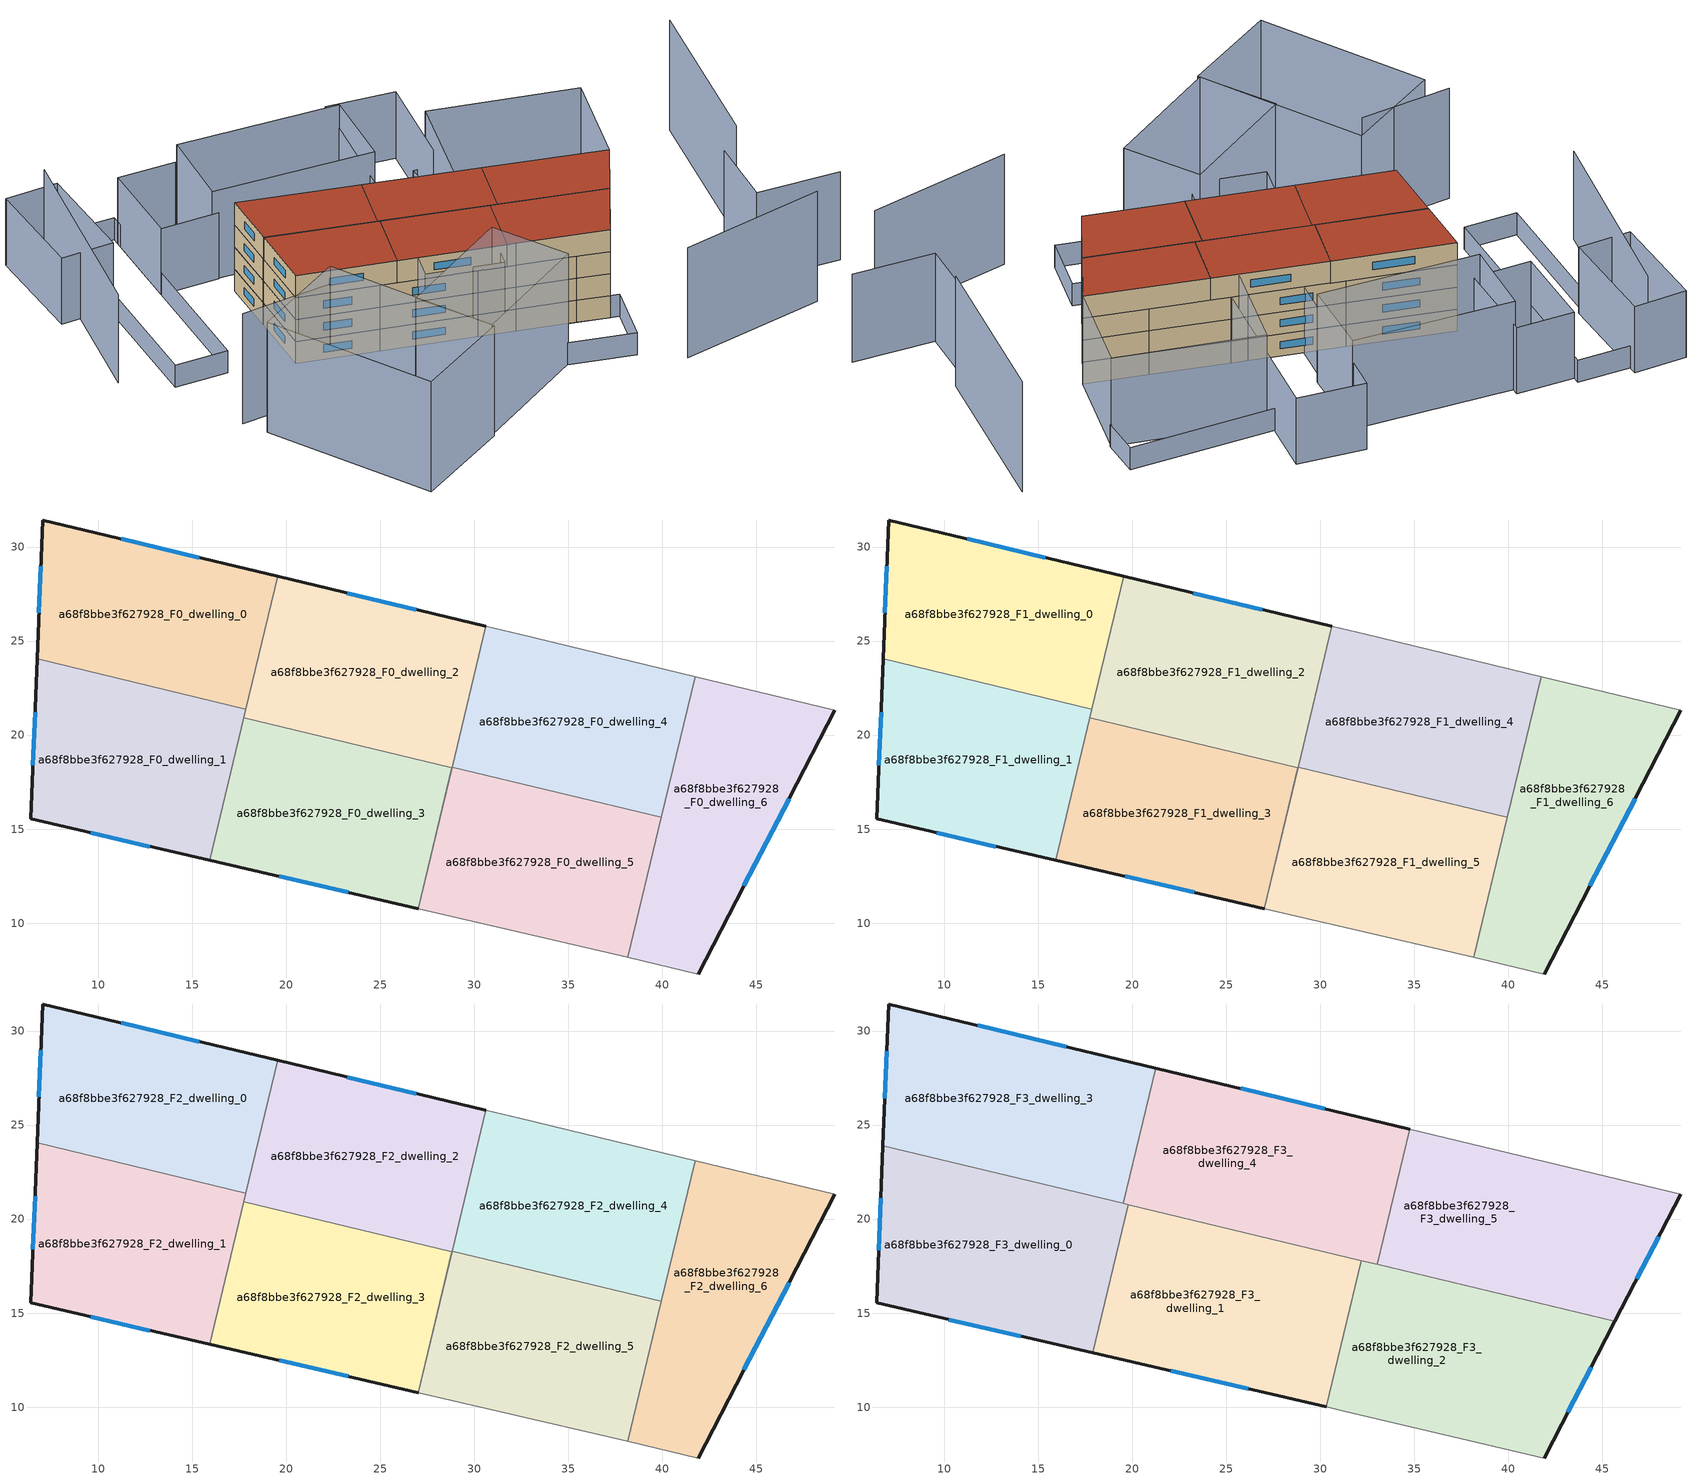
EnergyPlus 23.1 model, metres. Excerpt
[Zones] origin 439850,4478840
a68f8bbe3f627928_F0_dwelling_0
 floor ground (EU_floor_Construction): 19.54,28.44 17.85,21.39 6.74,24.05 7.03,31.44 z0
 wall outside (EU_wall_Construction): 19.54,28.44 7.03,31.44 6.74,24.05 z0:3
 wall to a68f8bbe3f627928_F0_dwelling_1 (EU_wall_Construction): 6.74,24.05 17.85,21.39 z0:3
 wall to a68f8bbe3f627928_F0_dwelling_2 (EU_wall_Construction): 17.85,21.39 19.54,28.44 z0:3
 window (EU_Window_Construction): 6.93,28.97 6.84,26.52 / 15.36,29.44 11.21,30.44 z1:2
a68f8bbe3f627928_F0_dwelling_1
 floor ground (EU_floor_Construction): 17.85,21.39 15.92,13.34 6.41,15.54 6.74,24.05 z0
 wall outside (EU_wall_Construction): 6.74,24.05 6.41,15.54 15.92,13.34 z0:3
 wall to a68f8bbe3f627928_F0_dwelling_3 (EU_wall_Construction): 15.92,13.34 17.74,20.91 z0:3
 wall to a68f8bbe3f627928_F0_dwelling_2 (EU_wall_Construction): 17.74,20.91 17.85,21.39 z0:3
 window (EU_Window_Construction): 6.63,21.2 6.52,18.38 / 9.59,14.8 12.74,14.07 z1:2
a68f8bbe3f627928_F0_dwelling_2
 floor ground (EU_floor_Construction): 30.61,25.79 28.8,18.26 17.74,20.91 19.54,28.44 z0
 wall outside (EU_wall_Construction): 30.61,25.79 19.54,28.44 z0:3
 wall to a68f8bbe3f627928_F0_dwelling_3 (EU_wall_Construction): 17.74,20.91 28.8,18.26 27.01,10.77 z0:3
 wall to a68f8bbe3f627928_F0_dwelling_5 (EU_wall_Construction): 27.01,10.77 28.81,18.3 z0:3
 wall to a68f8bbe3f627928_F0_dwelling_4 (EU_wall_Construction): 28.81,18.3 30.61,25.79 z0:3
 window (EU_Window_Construction): 26.91,26.67 23.24,27.55 z1:2
a68f8bbe3f627928_F0_dwelling_3
 floor ground (EU_floor_Construction): 28.8,18.26 27.01,10.77 15.92,13.34 17.74,20.91 z0
 wall outside (EU_wall_Construction): 15.92,13.34 27.01,10.77 z0:3
 window (EU_Window_Construction): 19.63,12.48 23.3,11.63 z1:2
a68f8bbe3f627928_F0_dwelling_4
 floor ground (EU_floor_Construction): 41.73,23.1 39.94,15.63 28.81,18.3 30.61,25.79 32.42,25.35 z0
 wall to a68f8bbe3f627928_F0_dwelling_5 (EU_wall_Construction): 28.81,18.3 39.94,15.63 z0:3
 wall adiabatic (EU_wall_Construction): 41.73,23.1 32.42,25.35 30.61,25.79 z0:3
 wall to a68f8bbe3f627928_F0_dwelling_6 (EU_wall_Construction): 39.94,15.63 41.73,23.1 z0:3
a68f8bbe3f627928_F0_dwelling_5
 floor ground (EU_floor_Construction): 39.94,15.63 38.16,8.17 31.27,9.79 27.01,10.77 28.81,18.3 z0
 wall adiabatic (EU_wall_Construction): 27.01,10.77 31.27,9.79 38.16,8.17 z0:3
 wall to a68f8bbe3f627928_F0_dwelling_6 (EU_wall_Construction): 38.16,8.17 39.94,15.63 z0:3
a68f8bbe3f627928_F0_dwelling_6
 floor ground (EU_floor_Construction): 49.16,21.31 41.91,7.29 38.16,8.17 41.73,23.1 z0
 wall outside (EU_wall_Construction): 41.91,7.29 49.16,21.31 z0:3
 wall adiabatic (EU_wall_Construction): 49.16,21.31 41.73,23.1 / 38.16,8.17 41.91,7.29 z0:3
 window (EU_Window_Construction): 44.33,11.98 46.73,16.63 z1:2
a68f8bbe3f627928_F1_dwelling_0
 floor to a68f8bbe3f627928_F0_dwelling_0 (EU_floor_Construction): 19.54,28.44 17.85,21.39 6.74,24.05 7.03,31.44 z3
 wall outside (EU_wall_Construction): 19.54,28.44 7.03,31.44 6.74,24.05 z3:6
 wall to a68f8bbe3f627928_F1_dwelling_1 (EU_wall_Construction): 6.74,24.05 17.85,21.39 z3:6
 wall to a68f8bbe3f627928_F1_dwelling_2 (EU_wall_Construction): 17.85,21.39 19.54,28.44 z3:6
 window (EU_Window_Construction): 6.93,28.97 6.84,26.52 / 15.36,29.44 11.21,30.44 z4:5
a68f8bbe3f627928_F1_dwelling_1
 floor to a68f8bbe3f627928_F0_dwelling_1 (EU_floor_Construction): 17.85,21.39 15.92,13.34 6.41,15.54 6.74,24.05 z3
 wall outside (EU_wall_Construction): 6.74,24.05 6.41,15.54 15.92,13.34 z3:6
 wall to a68f8bbe3f627928_F1_dwelling_3 (EU_wall_Construction): 15.92,13.34 17.74,20.91 z3:6
 wall to a68f8bbe3f627928_F1_dwelling_2 (EU_wall_Construction): 17.74,20.91 17.85,21.39 z3:6
 window (EU_Window_Construction): 6.63,21.2 6.52,18.38 / 9.59,14.8 12.74,14.07 z4:5
a68f8bbe3f627928_F1_dwelling_2
 floor to a68f8bbe3f627928_F0_dwelling_2 (EU_floor_Construction): 30.61,25.79 28.8,18.26 17.74,20.91 19.54,28.44 z3
 wall outside (EU_wall_Construction): 30.61,25.79 19.54,28.44 z3:6
 wall to a68f8bbe3f627928_F1_dwelling_3 (EU_wall_Construction): 17.74,20.91 28.8,18.26 27.01,10.77 z3:6
 wall to a68f8bbe3f627928_F1_dwelling_5 (EU_wall_Construction): 27.01,10.77 28.81,18.3 z3:6
 wall to a68f8bbe3f627928_F1_dwelling_4 (EU_wall_Construction): 28.81,18.3 30.61,25.79 z3:6
 window (EU_Window_Construction): 26.91,26.67 23.24,27.55 z4:5
a68f8bbe3f627928_F1_dwelling_3
 floor to a68f8bbe3f627928_F0_dwelling_3 (EU_floor_Construction): 28.8,18.26 27.01,10.77 15.92,13.34 17.74,20.91 z3
 wall outside (EU_wall_Construction): 15.92,13.34 27.01,10.77 z3:6
 window (EU_Window_Construction): 19.63,12.48 23.3,11.63 z4:5
a68f8bbe3f627928_F1_dwelling_4
 floor to a68f8bbe3f627928_F0_dwelling_4 (EU_floor_Construction): 41.73,23.1 39.94,15.63 28.81,18.3 30.61,25.79 32.42,25.35 z3
 wall to a68f8bbe3f627928_F1_dwelling_5 (EU_wall_Construction): 28.81,18.3 39.94,15.63 z3:6
 wall adiabatic (EU_wall_Construction): 41.73,23.1 32.42,25.35 30.61,25.79 z3:6
 wall to a68f8bbe3f627928_F1_dwelling_6 (EU_wall_Construction): 39.94,15.63 41.73,23.1 z3:6
a68f8bbe3f627928_F1_dwelling_5
 floor to a68f8bbe3f627928_F0_dwelling_5 (EU_floor_Construction): 39.94,15.63 38.16,8.17 31.27,9.79 27.01,10.77 28.81,18.3 z3
 wall adiabatic (EU_wall_Construction): 27.01,10.77 31.27,9.79 38.16,8.17 z3:6
 wall to a68f8bbe3f627928_F1_dwelling_6 (EU_wall_Construction): 38.16,8.17 39.94,15.63 z3:6
a68f8bbe3f627928_F1_dwelling_6
 floor to a68f8bbe3f627928_F0_dwelling_6 (EU_floor_Construction): 49.16,21.31 41.91,7.29 38.16,8.17 41.73,23.1 z3
 wall outside (EU_wall_Construction): 41.91,7.29 49.16,21.31 z3:6
 wall adiabatic (EU_wall_Construction): 49.16,21.31 41.73,23.1 / 38.16,8.17 41.91,7.29 z3:6
 window (EU_Window_Construction): 44.33,11.98 46.73,16.63 z4:5
a68f8bbe3f627928_F2_dwelling_0
 floor to a68f8bbe3f627928_F1_dwelling_0 (EU_floor_Construction): 19.54,28.44 17.85,21.39 6.74,24.05 7.03,31.44 z6
 wall outside (EU_wall_Construction): 19.54,28.44 7.03,31.44 6.74,24.05 z6:9
 wall to a68f8bbe3f627928_F2_dwelling_1 (EU_wall_Construction): 6.74,24.05 17.85,21.39 z6:9
 wall to a68f8bbe3f627928_F2_dwelling_2 (EU_wall_Construction): 17.85,21.39 19.54,28.44 z6:9
 window (EU_Window_Construction): 6.93,28.97 6.84,26.52 / 15.36,29.44 11.21,30.44 z7:8
 ceiling adiabatic (EU_roof_Construction): 17.85,21.39 19.54,28.44 7.03,31.44 6.74,24.05 z9
a68f8bbe3f627928_F2_dwelling_1
 floor to a68f8bbe3f627928_F1_dwelling_1 (EU_floor_Construction): 17.85,21.39 15.92,13.34 6.41,15.54 6.74,24.05 z6
 wall outside (EU_wall_Construction): 6.74,24.05 6.41,15.54 15.92,13.34 z6:9
 wall to a68f8bbe3f627928_F2_dwelling_3 (EU_wall_Construction): 15.92,13.34 17.74,20.91 z6:9
 wall to a68f8bbe3f627928_F2_dwelling_2 (EU_wall_Construction): 17.74,20.91 17.85,21.39 z6:9
 window (EU_Window_Construction): 6.63,21.2 6.52,18.38 / 9.59,14.8 12.74,14.07 z7:8
 ceiling adiabatic (EU_roof_Construction): 15.92,13.34 17.82,21.24 6.74,23.9 6.41,15.54 z9
a68f8bbe3f627928_F2_dwelling_2
 floor to a68f8bbe3f627928_F1_dwelling_2 (EU_floor_Construction): 30.61,25.79 28.8,18.26 17.74,20.91 19.54,28.44 z6
 wall outside (EU_wall_Construction): 30.61,25.79 19.54,28.44 z6:9
 wall to a68f8bbe3f627928_F2_dwelling_3 (EU_wall_Construction): 17.74,20.91 28.8,18.26 27.01,10.77 z6:9
 wall to a68f8bbe3f627928_F2_dwelling_5 (EU_wall_Construction): 27.01,10.77 28.81,18.3 z6:9
 wall to a68f8bbe3f627928_F2_dwelling_4 (EU_wall_Construction): 28.81,18.3 30.61,25.79 z6:9
 window (EU_Window_Construction): 26.91,26.67 23.24,27.55 z7:8
a68f8bbe3f627928_F2_dwelling_3
 floor to a68f8bbe3f627928_F1_dwelling_3 (EU_floor_Construction): 28.8,18.26 27.01,10.77 15.92,13.34 17.74,20.91 z6
 wall outside (EU_wall_Construction): 15.92,13.34 27.01,10.77 z6:9
 window (EU_Window_Construction): 19.63,12.48 23.3,11.63 z7:8
a68f8bbe3f627928_F2_dwelling_4
 floor to a68f8bbe3f627928_F1_dwelling_4 (EU_floor_Construction): 41.73,23.1 39.94,15.63 28.81,18.3 30.61,25.79 32.42,25.35 z6
 wall to a68f8bbe3f627928_F2_dwelling_5 (EU_wall_Construction): 28.81,18.3 39.94,15.63 z6:9
 wall adiabatic (EU_wall_Construction): 41.73,23.1 32.42,25.35 30.61,25.79 z6:9
 wall to a68f8bbe3f627928_F2_dwelling_6 (EU_wall_Construction): 39.94,15.63 41.73,23.1 z6:9
a68f8bbe3f627928_F2_dwelling_5
 floor to a68f8bbe3f627928_F1_dwelling_5 (EU_floor_Construction): 39.94,15.63 38.16,8.17 31.27,9.79 27.01,10.77 28.81,18.3 z6
 wall adiabatic (EU_wall_Construction): 27.01,10.77 31.27,9.79 38.16,8.17 z6:9
 wall to a68f8bbe3f627928_F2_dwelling_6 (EU_wall_Construction): 38.16,8.17 39.94,15.63 z6:9
a68f8bbe3f627928_F2_dwelling_6
 floor to a68f8bbe3f627928_F1_dwelling_6 (EU_floor_Construction): 49.16,21.31 41.91,7.29 38.16,8.17 41.73,23.1 z6
 wall outside (EU_wall_Construction): 41.91,7.29 49.16,21.31 z6:9
 wall adiabatic (EU_wall_Construction): 49.16,21.31 41.73,23.1 / 38.16,8.17 41.91,7.29 z6:9
 window (EU_Window_Construction): 44.33,11.98 46.73,16.63 z7:8
a68f8bbe3f627928_F3_dwelling_0
 floor to a68f8bbe3f627928_F2_dwelling_3 (EU_floor_Construction): 19.7,20.44 17.89,12.88 15.92,13.34 17.74,20.91 z9
 floor to a68f8bbe3f627928_F2_dwelling_2 (EU_floor_Construction): 19.78,20.77 19.7,20.44 17.74,20.91 17.82,21.24 19.54,20.83 z9
 floor adiabatic (EU_floor_Construction): 17.82,21.24 15.92,13.34 6.41,15.54 6.73,23.9 z9
 wall outside (EU_wall_Construction): 6.73,23.9 6.41,15.54 17.89,12.88 z9:12
 wall to a68f8bbe3f627928_F3_dwelling_1 (EU_wall_Construction): 17.89,12.88 19.78,20.77 z9:12
 wall to a68f8bbe3f627928_F3_dwelling_3 (EU_wall_Construction): 19.52,20.83 6.73,23.9 z9:12
 wall to a68f8bbe3f627928_F3_dwelling_4 (EU_wall_Construction): 19.78,20.77 19.52,20.83 z9:12
 window (EU_Window_Construction): 6.63,21.1 6.52,18.33 / 10.25,14.65 14.05,13.77 z10:11
 roof outside (EU_roof_Construction): 17.89,12.88 19.78,20.77 19.52,20.83 6.73,23.9 6.41,15.54 z12
a68f8bbe3f627928_F3_dwelling_1
 floor to a68f8bbe3f627928_F2_dwelling_3 (EU_floor_Construction): 28.8,18.26 27.01,10.77 17.89,12.88 19.7,20.44 z9
 floor to a68f8bbe3f627928_F2_dwelling_5 (EU_floor_Construction): 32.11,17.51 30.31,10.01 27.01,10.77 28.81,18.3 z9
 floor to a68f8bbe3f627928_F2_dwelling_4 (EU_floor_Construction): 32.18,17.8 32.11,17.51 28.81,18.3 28.88,18.59 z9
 floor to a68f8bbe3f627928_F2_dwelling_2 (EU_floor_Construction): 28.88,18.59 28.8,18.26 19.7,20.44 19.78,20.77 z9
 wall outside (EU_wall_Construction): 17.89,12.88 30.31,10.01 z9:12
 wall to a68f8bbe3f627928_F3_dwelling_2 (EU_wall_Construction): 30.31,10.01 32.18,17.8 z9:12
 wall to a68f8bbe3f627928_F3_dwelling_4 (EU_wall_Construction): 32.18,17.8 19.78,20.77 z9:12
 window (EU_Window_Construction): 22.04,11.92 26.16,10.97 z10:11
 roof outside (EU_roof_Construction): 30.31,10.01 32.18,17.8 19.78,20.77 17.89,12.88 z12
a68f8bbe3f627928_F3_dwelling_2
 floor to a68f8bbe3f627928_F2_dwelling_5 (EU_floor_Construction): 39.94,15.63 38.16,8.17 31.27,9.79 30.31,10.01 32.11,17.51 z9
 floor to a68f8bbe3f627928_F2_dwelling_6 (EU_floor_Construction): 45.67,14.56 41.91,7.29 38.16,8.17 40.01,15.92 z9
 floor to a68f8bbe3f627928_F2_dwelling_4 (EU_floor_Construction): 40.01,15.92 39.94,15.63 32.11,17.51 32.18,17.8 z9
 wall outside (EU_wall_Construction): 41.91,7.29 45.67,14.56 z9:12
 wall adiabatic (EU_wall_Construction): 30.31,10.01 31.27,9.79 41.91,7.29 z9:12
 wall to a68f8bbe3f627928_F3_dwelling_5 (EU_wall_Construction): 45.67,14.56 33.02,17.59 z9:12
 wall to a68f8bbe3f627928_F3_dwelling_4 (EU_wall_Construction): 33.02,17.6 32.18,17.8 z9:12
 window (EU_Window_Construction): 43.16,9.72 44.41,12.13 z10:11
 roof outside (EU_roof_Construction): 41.91,7.29 45.67,14.56 32.18,17.8 30.31,10.01 31.27,9.79 z12
a68f8bbe3f627928_F3_dwelling_3
 floor to a68f8bbe3f627928_F2_dwelling_2 (EU_floor_Construction): 21.25,28.03 19.52,20.83 17.82,21.24 19.54,28.44 z9
 floor to a68f8bbe3f627928_F2_dwelling_1 (EU_floor_Construction): 17.85,21.39 17.82,21.24 6.74,23.9 6.74,24.05 z9
 floor adiabatic (EU_floor_Construction): 19.54,28.44 17.85,21.39 6.74,24.05 7.03,31.44 z9
 wall outside (EU_wall_Construction): 21.25,28.03 7.03,31.44 6.73,23.9 z9:12
 wall to a68f8bbe3f627928_F3_dwelling_4 (EU_wall_Construction): 19.52,20.83 21.25,28.03 z9:12
 window (EU_Window_Construction): 6.93,28.92 6.83,26.42 / 16.49,29.17 11.78,30.3 z10:11
 roof outside (EU_roof_Construction): 19.52,20.83 21.25,28.03 7.03,31.44 6.73,23.9 z12
a68f8bbe3f627928_F3_dwelling_4
 floor to a68f8bbe3f627928_F2_dwelling_2 (EU_floor_Construction): 30.61,25.78 28.88,18.59 19.52,20.83 21.25,28.03 z9
 floor to a68f8bbe3f627928_F2_dwelling_4 (EU_floor_Construction): 34.75,24.79 33.02,17.59 28.88,18.59 30.61,25.78 z9
 wall outside (EU_wall_Construction): 34.75,24.79 21.25,28.03 z9:12
 wall to a68f8bbe3f627928_F3_dwelling_5 (EU_wall_Construction): 33.02,17.59 34.75,24.79 z9:12
 window (EU_Window_Construction): 30.24,25.87 25.76,26.95 z10:11
 roof outside (EU_roof_Construction): 33.02,17.59 34.75,24.79 21.25,28.03 19.52,20.83 z12
a68f8bbe3f627928_F3_dwelling_5
 floor to a68f8bbe3f627928_F2_dwelling_4 (EU_floor_Construction): 41.73,23.1 40.01,15.92 33.02,17.59 34.75,24.79 z9
 floor to a68f8bbe3f627928_F2_dwelling_6 (EU_floor_Construction): 49.16,21.31 45.67,14.56 40.01,15.92 41.73,23.1 z9
 wall outside (EU_wall_Construction): 45.67,14.56 49.16,21.31 z9:12
 wall adiabatic (EU_wall_Construction): 49.16,21.31 34.75,24.79 z9:12
 window (EU_Window_Construction): 46.83,16.82 47.99,19.06 z10:11
 roof outside (EU_roof_Construction): 45.67,14.56 49.16,21.31 34.75,24.79 33.02,17.59 z12
shading: -4.34,7.81 7,8.42 / 45.97,-3.81 64.04,-0.61 / 61.95,15.08 64.99,37 / 8.69,11.53 19.58,-7.38 / 19.58,-7.38 8.2,-13.94 / 8.2,-13.94 -2.7,4.98 / -2.7,4.98 8.69,11.53 / 33.53,1.34 19.45,-7.15 / 19.45,-7.15 14.26,1.47 / 14.26,1.47 28.34,9.96 / 28.34,9.96 33.53,1.34 z0:15; 27,10.79 42.99,7.04 / 42.99,7.04 41.2,-0.61 / 41.2,-0.61 25.21,3.14 / 25.21,3.14 27,10.79 / -0.31,46.69 -1.16,17.47 / -1.16,17.47 -7.73,17.67 / -7.73,17.67 -6.88,46.88 / -6.88,46.88 -0.31,46.69 / 52.09,33.67 33.6,34.29 / 33.6,34.29 33.77,39.37 / 33.77,39.37 52.26,38.75 / 52.26,38.75 52.09,33.67 z0:3; 70.07,5.47 59.88,6.15 / 59.88,6.15 60.48,15.18 / -8.9,47.19 -12.99,21.47 / 29.19,10.28 28.44,7.01 / 28.44,7.01 19.43,9.08 / 19.43,9.08 20.18,12.35 / 20.18,12.35 29.19,10.28 / 25.63,33.13 5.79,34.6 / 5.79,34.6 6.53,44.67 / 6.53,44.67 26.38,43.2 / 26.38,43.2 25.63,33.13 / 51.95,33.68 49.16,21.31 / 49.16,21.31 31.57,25.28 / 31.57,25.28 34.36,37.65 / 34.36,37.65 51.95,33.68 z0:12; 24.13,26.43 26.87,47.49 / 26.87,47.49 35.18,46.41 / 35.18,46.41 32.44,25.35 / 32.44,25.35 24.13,26.43 / -0.66,34.65 -0.33,45.79 / -0.33,45.79 6.86,45.58 / 6.86,45.58 6.53,34.44 / 6.53,34.44 -0.66,34.65 / -6.83,47.96 -6.71,34.68 / -6.71,34.68 -13.24,34.62 / -13.24,34.62 -13.37,47.9 / -13.37,47.9 -6.83,47.96 z0:9
[Building]
EU S2 Campaign: North Axis=0; Terrain=City; Solar Distribution=FullExterior
[Site:Location]
Madrid: Latitude=40.5; Longitude=-3.5; Time Zone=1; Elevation=609
[SizingPeriod:WeatherFileDays]
AnnualSizingPeriod: Begin Month=1; Begin Day of Month=1; End Month=12; End Day of Month=31; Day of Week for Start Day=Monday; Use Weather File Daylight Saving Period=No; Use Weather File Rain and Snow Indicators=No
[MATERIAL]
EU_InternalMass_Material: Roughness=MediumRough; Thickness=0.1; Conductivity=1; Density=1800; Specific Heat=900; Thermal Absorptance=0.9; Solar Absorptance=0.7; Visible Absorptance=0.7
[MATERIAL:NOMASS] Roughness=MediumRough; Thermal Absorptance=0.9; Solar Absorptance=0.7; Visible Absorptance=0.7
Name | Thermal Resistance
EU_wall_NoMass | 0.459673
EU_roof_NoMass | 0.495815
EU_floor_NoMass | 0.788942
[WINDOWMATERIAL:SIMPLEGLAZINGSYSTEM]
EU_Window_SimpleGlazing: UFactor=4.26103; Solar Heat Gain Coefficient=0.85; Visible Transmittance=0.85
[CONSTRUCTION]
EU_wall_Construction: EU_wall_NoMass
EU_roof_Construction: EU_roof_NoMass
EU_floor_Construction: EU_floor_NoMass
EU_Window_Construction: EU_Window_SimpleGlazing
EU_InternalMass_Construction: EU_InternalMass_Material
[ZONE] Type=1; Multiplier=1; Ceiling Height=autocalculate; Floor Area=autocalculate; Part of Total Floor Area=Yes
Name | Volume
a68f8bbe3f627928_F0_dwelling_0; a68f8bbe3f627928_F1_dwelling_0; a68f8bbe3f627928_F2_dwelling_0 | 264.293
a68f8bbe3f627928_F3_dwelling_0 | 308.361
a68f8bbe3f627928_F0_dwelling_1; a68f8bbe3f627928_F1_dwelling_1; a68f8bbe3f627928_F2_dwelling_1 | 264.336
a68f8bbe3f627928_F3_dwelling_1 | 308.333
a68f8bbe3f627928_F0_dwelling_2; a68f8bbe3f627928_F1_dwelling_2; a68f8bbe3f627928_F2_dwelling_2 | 264.296
a68f8bbe3f627928_F3_dwelling_2 | 308.341
a68f8bbe3f627928_F0_dwelling_3; a68f8bbe3f627928_F1_dwelling_3; a68f8bbe3f627928_F2_dwelling_3 | 264.301
a68f8bbe3f627928_F3_dwelling_3 | 308.378
a68f8bbe3f627928_F0_dwelling_4; a68f8bbe3f627928_F1_dwelling_4; a68f8bbe3f627928_F2_dwelling_4 | 264.31
a68f8bbe3f627928_F3_dwelling_4 | 308.293
a68f8bbe3f627928_F0_dwelling_5; a68f8bbe3f627928_F1_dwelling_5; a68f8bbe3f627928_F2_dwelling_5 | 264.316
a68f8bbe3f627928_F3_dwelling_5 | 308.376
a68f8bbe3f627928_F0_dwelling_6; a68f8bbe3f627928_F1_dwelling_6; a68f8bbe3f627928_F2_dwelling_6 | 264.29
[INTERNALMASS] Construction=EU_InternalMass_Construction
Name | Zone or ZoneList | Surface Area
a68f8bbe3f627928_F0_dwelling_0_EU_InternalMass | a68f8bbe3f627928_F0_dwelling_0 | 88.0984
a68f8bbe3f627928_F0_dwelling_1_EU_InternalMass | a68f8bbe3f627928_F0_dwelling_1 | 88.1108
a68f8bbe3f627928_F0_dwelling_2_EU_InternalMass | a68f8bbe3f627928_F0_dwelling_2 | 88.1076
a68f8bbe3f627928_F0_dwelling_3_EU_InternalMass | a68f8bbe3f627928_F0_dwelling_3 | 88.0975
a68f8bbe3f627928_F0_dwelling_4_EU_InternalMass | a68f8bbe3f627928_F0_dwelling_4 | 88.1051
a68f8bbe3f627928_F0_dwelling_5_EU_InternalMass | a68f8bbe3f627928_F0_dwelling_5 | 88.1066
a68f8bbe3f627928_F0_dwelling_6_EU_InternalMass | a68f8bbe3f627928_F0_dwelling_6 | 88.0965
a68f8bbe3f627928_F1_dwelling_0_EU_InternalMass | a68f8bbe3f627928_F1_dwelling_0 | 88.0984
a68f8bbe3f627928_F1_dwelling_1_EU_InternalMass | a68f8bbe3f627928_F1_dwelling_1 | 88.1108
a68f8bbe3f627928_F1_dwelling_2_EU_InternalMass | a68f8bbe3f627928_F1_dwelling_2 | 88.1076
a68f8bbe3f627928_F1_dwelling_3_EU_InternalMass | a68f8bbe3f627928_F1_dwelling_3 | 88.0975
a68f8bbe3f627928_F1_dwelling_4_EU_InternalMass | a68f8bbe3f627928_F1_dwelling_4 | 88.1051
a68f8bbe3f627928_F1_dwelling_5_EU_InternalMass | a68f8bbe3f627928_F1_dwelling_5 | 88.1066
a68f8bbe3f627928_F1_dwelling_6_EU_InternalMass | a68f8bbe3f627928_F1_dwelling_6 | 88.0965
a68f8bbe3f627928_F2_dwelling_0_EU_InternalMass | a68f8bbe3f627928_F2_dwelling_0 | 88.0984
a68f8bbe3f627928_F2_dwelling_1_EU_InternalMass | a68f8bbe3f627928_F2_dwelling_1 | 88.1108
a68f8bbe3f627928_F2_dwelling_2_EU_InternalMass | a68f8bbe3f627928_F2_dwelling_2 | 88.1076
a68f8bbe3f627928_F2_dwelling_3_EU_InternalMass | a68f8bbe3f627928_F2_dwelling_3 | 88.0975
a68f8bbe3f627928_F2_dwelling_4_EU_InternalMass | a68f8bbe3f627928_F2_dwelling_4 | 88.1051
a68f8bbe3f627928_F2_dwelling_5_EU_InternalMass | a68f8bbe3f627928_F2_dwelling_5 | 88.1066
a68f8bbe3f627928_F2_dwelling_6_EU_InternalMass | a68f8bbe3f627928_F2_dwelling_6 | 88.0965
a68f8bbe3f627928_F3_dwelling_0_EU_InternalMass | a68f8bbe3f627928_F3_dwelling_0 | 102.787
a68f8bbe3f627928_F3_dwelling_1_EU_InternalMass | a68f8bbe3f627928_F3_dwelling_1 | 102.778
a68f8bbe3f627928_F3_dwelling_2_EU_InternalMass | a68f8bbe3f627928_F3_dwelling_2 | 102.78
a68f8bbe3f627928_F3_dwelling_3_EU_InternalMass | a68f8bbe3f627928_F3_dwelling_3 | 102.793
a68f8bbe3f627928_F3_dwelling_4_EU_InternalMass | a68f8bbe3f627928_F3_dwelling_4 | 102.788
a68f8bbe3f627928_F3_dwelling_5_EU_InternalMass | a68f8bbe3f627928_F3_dwelling_5 | 102.792
[OTHEREQUIPMENT] Fuel Type=Electricity; Design Level Calculation Method=Watts/Area; Power per Zone Floor Area=1; Fraction Latent=0; Fraction Radiant=0; Fraction Lost=0; Carbon Dioxide Generation Rate=0; EndUse Subcategory=EU_Step8_InternalGains
Name | Zone or ZoneList or Space or SpaceList | Schedule
EU_Step8_InternalGain_a68f8bbe3f627928_F0_dwelling_0_f000 | a68f8bbe3f627928_F0_dwelling_0 | EU_Step8_GainSchedule_a68f8bbe3f627928_F0_dwelling_0_f000
EU_Step8_InternalGain_a68f8bbe3f627928_F0_dwelling_1_f000 | a68f8bbe3f627928_F0_dwelling_1 | EU_Step8_GainSchedule_a68f8bbe3f627928_F0_dwelling_1_f000
EU_Step8_InternalGain_a68f8bbe3f627928_F0_dwelling_2_f000 | a68f8bbe3f627928_F0_dwelling_2 | EU_Step8_GainSchedule_a68f8bbe3f627928_F0_dwelling_2_f000
EU_Step8_InternalGain_a68f8bbe3f627928_F0_dwelling_3_f000 | a68f8bbe3f627928_F0_dwelling_3 | EU_Step8_GainSchedule_a68f8bbe3f627928_F0_dwelling_3_f000
EU_Step8_InternalGain_a68f8bbe3f627928_F0_dwelling_4_f000 | a68f8bbe3f627928_F0_dwelling_4 | EU_Step8_GainSchedule_a68f8bbe3f627928_F0_dwelling_4_f000
EU_Step8_InternalGain_a68f8bbe3f627928_F0_dwelling_5_f000 | a68f8bbe3f627928_F0_dwelling_5 | EU_Step8_GainSchedule_a68f8bbe3f627928_F0_dwelling_5_f000
EU_Step8_InternalGain_a68f8bbe3f627928_F0_dwelling_6_f000 | a68f8bbe3f627928_F0_dwelling_6 | EU_Step8_GainSchedule_a68f8bbe3f627928_F0_dwelling_6_f000
EU_Step8_InternalGain_a68f8bbe3f627928_F1_dwelling_0_f000 | a68f8bbe3f627928_F1_dwelling_0 | EU_Step8_GainSchedule_a68f8bbe3f627928_F1_dwelling_0_f000
EU_Step8_InternalGain_a68f8bbe3f627928_F1_dwelling_1_f000 | a68f8bbe3f627928_F1_dwelling_1 | EU_Step8_GainSchedule_a68f8bbe3f627928_F1_dwelling_1_f000
EU_Step8_InternalGain_a68f8bbe3f627928_F1_dwelling_2_f000 | a68f8bbe3f627928_F1_dwelling_2 | EU_Step8_GainSchedule_a68f8bbe3f627928_F1_dwelling_2_f000
EU_Step8_InternalGain_a68f8bbe3f627928_F1_dwelling_3_f000 | a68f8bbe3f627928_F1_dwelling_3 | EU_Step8_GainSchedule_a68f8bbe3f627928_F1_dwelling_3_f000
EU_Step8_InternalGain_a68f8bbe3f627928_F1_dwelling_4_f000 | a68f8bbe3f627928_F1_dwelling_4 | EU_Step8_GainSchedule_a68f8bbe3f627928_F1_dwelling_4_f000
EU_Step8_InternalGain_a68f8bbe3f627928_F1_dwelling_5_f000 | a68f8bbe3f627928_F1_dwelling_5 | EU_Step8_GainSchedule_a68f8bbe3f627928_F1_dwelling_5_f000
EU_Step8_InternalGain_a68f8bbe3f627928_F1_dwelling_6_f000 | a68f8bbe3f627928_F1_dwelling_6 | EU_Step8_GainSchedule_a68f8bbe3f627928_F1_dwelling_6_f000
EU_Step8_InternalGain_a68f8bbe3f627928_F2_dwelling_0_f000 | a68f8bbe3f627928_F2_dwelling_0 | EU_Step8_GainSchedule_a68f8bbe3f627928_F2_dwelling_0_f000
EU_Step8_InternalGain_a68f8bbe3f627928_F2_dwelling_1_f000 | a68f8bbe3f627928_F2_dwelling_1 | EU_Step8_GainSchedule_a68f8bbe3f627928_F2_dwelling_1_f000
EU_Step8_InternalGain_a68f8bbe3f627928_F2_dwelling_2_f000 | a68f8bbe3f627928_F2_dwelling_2 | EU_Step8_GainSchedule_a68f8bbe3f627928_F2_dwelling_2_f000
EU_Step8_InternalGain_a68f8bbe3f627928_F2_dwelling_3_f000 | a68f8bbe3f627928_F2_dwelling_3 | EU_Step8_GainSchedule_a68f8bbe3f627928_F2_dwelling_3_f000
EU_Step8_InternalGain_a68f8bbe3f627928_F2_dwelling_4_f000 | a68f8bbe3f627928_F2_dwelling_4 | EU_Step8_GainSchedule_a68f8bbe3f627928_F2_dwelling_4_f000
EU_Step8_InternalGain_a68f8bbe3f627928_F2_dwelling_5_f000 | a68f8bbe3f627928_F2_dwelling_5 | EU_Step8_GainSchedule_a68f8bbe3f627928_F2_dwelling_5_f000
EU_Step8_InternalGain_a68f8bbe3f627928_F2_dwelling_6_f000 | a68f8bbe3f627928_F2_dwelling_6 | EU_Step8_GainSchedule_a68f8bbe3f627928_F2_dwelling_6_f000
EU_Step8_InternalGain_a68f8bbe3f627928_F3_dwelling_0_f000 | a68f8bbe3f627928_F3_dwelling_0 | EU_Step8_GainSchedule_a68f8bbe3f627928_F3_dwelling_0_f000
EU_Step8_InternalGain_a68f8bbe3f627928_F3_dwelling_1_f000 | a68f8bbe3f627928_F3_dwelling_1 | EU_Step8_GainSchedule_a68f8bbe3f627928_F3_dwelling_1_f000
EU_Step8_InternalGain_a68f8bbe3f627928_F3_dwelling_2_f000 | a68f8bbe3f627928_F3_dwelling_2 | EU_Step8_GainSchedule_a68f8bbe3f627928_F3_dwelling_2_f000
EU_Step8_InternalGain_a68f8bbe3f627928_F3_dwelling_3_f000 | a68f8bbe3f627928_F3_dwelling_3 | EU_Step8_GainSchedule_a68f8bbe3f627928_F3_dwelling_3_f000
EU_Step8_InternalGain_a68f8bbe3f627928_F3_dwelling_4_f000 | a68f8bbe3f627928_F3_dwelling_4 | EU_Step8_GainSchedule_a68f8bbe3f627928_F3_dwelling_4_f000
EU_Step8_InternalGain_a68f8bbe3f627928_F3_dwelling_5_f000 | a68f8bbe3f627928_F3_dwelling_5 | EU_Step8_GainSchedule_a68f8bbe3f627928_F3_dwelling_5_f000
[ZONEVENTILATION:DESIGNFLOWRATE] Schedule=EU_AlwaysOn; Design Flow Rate Calculation Method=AirChanges/Hour; Air Changes per Hour=0.719161; Ventilation Type=Natural; Fan Pressure Rise=0; Fan Total Efficiency=1; Constant Term Coefficient=1; Temperature Term Coefficient=0; Velocity Term Coefficient=0; Velocity Squared Term Coefficient=0; Minimum Indoor Temperature=-100; Maximum Indoor Temperature=100; Delta Temperature=-100; Minimum Outdoor Temperature=-100; Maximum Outdoor Temperature=100; Maximum Wind Speed=40
Name | Zone or ZoneList or Space or SpaceList
EU_ConstantAir_a68f8bbe3f627928_F0_dwelling_0 | a68f8bbe3f627928_F0_dwelling_0
EU_ConstantAir_a68f8bbe3f627928_F0_dwelling_1 | a68f8bbe3f627928_F0_dwelling_1
EU_ConstantAir_a68f8bbe3f627928_F0_dwelling_2 | a68f8bbe3f627928_F0_dwelling_2
EU_ConstantAir_a68f8bbe3f627928_F0_dwelling_3 | a68f8bbe3f627928_F0_dwelling_3
EU_ConstantAir_a68f8bbe3f627928_F0_dwelling_4 | a68f8bbe3f627928_F0_dwelling_4
EU_ConstantAir_a68f8bbe3f627928_F0_dwelling_5 | a68f8bbe3f627928_F0_dwelling_5
EU_ConstantAir_a68f8bbe3f627928_F0_dwelling_6 | a68f8bbe3f627928_F0_dwelling_6
EU_ConstantAir_a68f8bbe3f627928_F1_dwelling_0 | a68f8bbe3f627928_F1_dwelling_0
EU_ConstantAir_a68f8bbe3f627928_F1_dwelling_1 | a68f8bbe3f627928_F1_dwelling_1
EU_ConstantAir_a68f8bbe3f627928_F1_dwelling_2 | a68f8bbe3f627928_F1_dwelling_2
EU_ConstantAir_a68f8bbe3f627928_F1_dwelling_3 | a68f8bbe3f627928_F1_dwelling_3
EU_ConstantAir_a68f8bbe3f627928_F1_dwelling_4 | a68f8bbe3f627928_F1_dwelling_4
EU_ConstantAir_a68f8bbe3f627928_F1_dwelling_5 | a68f8bbe3f627928_F1_dwelling_5
EU_ConstantAir_a68f8bbe3f627928_F1_dwelling_6 | a68f8bbe3f627928_F1_dwelling_6
EU_ConstantAir_a68f8bbe3f627928_F2_dwelling_0 | a68f8bbe3f627928_F2_dwelling_0
EU_ConstantAir_a68f8bbe3f627928_F2_dwelling_1 | a68f8bbe3f627928_F2_dwelling_1
EU_ConstantAir_a68f8bbe3f627928_F2_dwelling_2 | a68f8bbe3f627928_F2_dwelling_2
EU_ConstantAir_a68f8bbe3f627928_F2_dwelling_3 | a68f8bbe3f627928_F2_dwelling_3
EU_ConstantAir_a68f8bbe3f627928_F2_dwelling_4 | a68f8bbe3f627928_F2_dwelling_4
EU_ConstantAir_a68f8bbe3f627928_F2_dwelling_5 | a68f8bbe3f627928_F2_dwelling_5
EU_ConstantAir_a68f8bbe3f627928_F2_dwelling_6 | a68f8bbe3f627928_F2_dwelling_6
EU_ConstantAir_a68f8bbe3f627928_F3_dwelling_0 | a68f8bbe3f627928_F3_dwelling_0
EU_ConstantAir_a68f8bbe3f627928_F3_dwelling_1 | a68f8bbe3f627928_F3_dwelling_1
EU_ConstantAir_a68f8bbe3f627928_F3_dwelling_2 | a68f8bbe3f627928_F3_dwelling_2
EU_ConstantAir_a68f8bbe3f627928_F3_dwelling_3 | a68f8bbe3f627928_F3_dwelling_3
EU_ConstantAir_a68f8bbe3f627928_F3_dwelling_4 | a68f8bbe3f627928_F3_dwelling_4
EU_ConstantAir_a68f8bbe3f627928_F3_dwelling_5 | a68f8bbe3f627928_F3_dwelling_5
[HVACTEMPLATE:THERMOSTAT] Constant Heating Setpoint=20; Constant Cooling Setpoint=50
EU_HeatOnly_a68f8bbe3f627928_F0_dwelling_0; EU_HeatOnly_a68f8bbe3f627928_F0_dwelling_1; EU_HeatOnly_a68f8bbe3f627928_F0_dwelling_2; EU_HeatOnly_a68f8bbe3f627928_F0_dwelling_3; EU_HeatOnly_a68f8bbe3f627928_F0_dwelling_4; EU_HeatOnly_a68f8bbe3f627928_F0_dwelling_5; EU_HeatOnly_a68f8bbe3f627928_F0_dwelling_6; EU_HeatOnly_a68f8bbe3f627928_F1_dwelling_0; EU_HeatOnly_a68f8bbe3f627928_F1_dwelling_1; EU_HeatOnly_a68f8bbe3f627928_F1_dwelling_2; EU_HeatOnly_a68f8bbe3f627928_F1_dwelling_3; EU_HeatOnly_a68f8bbe3f627928_F1_dwelling_4; EU_HeatOnly_a68f8bbe3f627928_F1_dwelling_5; EU_HeatOnly_a68f8bbe3f627928_F1_dwelling_6; EU_HeatOnly_a68f8bbe3f627928_F2_dwelling_0; EU_HeatOnly_a68f8bbe3f627928_F2_dwelling_1; EU_HeatOnly_a68f8bbe3f627928_F2_dwelling_2; EU_HeatOnly_a68f8bbe3f627928_F2_dwelling_3; EU_HeatOnly_a68f8bbe3f627928_F2_dwelling_4; EU_HeatOnly_a68f8bbe3f627928_F2_dwelling_5; EU_HeatOnly_a68f8bbe3f627928_F2_dwelling_6; EU_HeatOnly_a68f8bbe3f627928_F3_dwelling_0; EU_HeatOnly_a68f8bbe3f627928_F3_dwelling_1; EU_HeatOnly_a68f8bbe3f627928_F3_dwelling_2; EU_HeatOnly_a68f8bbe3f627928_F3_dwelling_3; EU_HeatOnly_a68f8bbe3f627928_F3_dwelling_4; EU_HeatOnly_a68f8bbe3f627928_F3_dwelling_5
[HVACTEMPLATE:ZONE:IDEALLOADSAIRSYSTEM] System Availability Schedule=EU_AlwaysOn; Maximum Heating Supply Air Temperature=50; Minimum Cooling Supply Air Temperature=13; Maximum Heating Supply Air Humidity Ratio=0.0156; Minimum Cooling Supply Air Humidity Ratio=0.0077; Heating Limit=NoLimit; Cooling Limit=NoLimit; Heating Availability Schedule=EU_AlwaysOn; Cooling Availability Schedule=EU_CoolingOff; Dehumidification Control Type=ConstantSensibleHeatRatio; Cooling Sensible Heat Ratio=0.7; Dehumidification Setpoint=60; Humidification Control Type=None; Humidification Setpoint=30; Outdoor Air Method=None; Outdoor Air Flow Rate per Person=0.00944; Outdoor Air Flow Rate per Zone Floor Area=0; Outdoor Air Flow Rate per Zone=0; Demand Controlled Ventilation Type=None; Outdoor Air Economizer Type=NoEconomizer; Heat Recovery Type=None; Sensible Heat Recovery Effectiveness=0.7; Latent Heat Recovery Effectiveness=0.65
Name | Template Thermostat
a68f8bbe3f627928_F0_dwelling_0 | EU_HeatOnly_a68f8bbe3f627928_F0_dwelling_0
a68f8bbe3f627928_F0_dwelling_1 | EU_HeatOnly_a68f8bbe3f627928_F0_dwelling_1
a68f8bbe3f627928_F0_dwelling_2 | EU_HeatOnly_a68f8bbe3f627928_F0_dwelling_2
a68f8bbe3f627928_F0_dwelling_3 | EU_HeatOnly_a68f8bbe3f627928_F0_dwelling_3
a68f8bbe3f627928_F0_dwelling_4 | EU_HeatOnly_a68f8bbe3f627928_F0_dwelling_4
a68f8bbe3f627928_F0_dwelling_5 | EU_HeatOnly_a68f8bbe3f627928_F0_dwelling_5
a68f8bbe3f627928_F0_dwelling_6 | EU_HeatOnly_a68f8bbe3f627928_F0_dwelling_6
a68f8bbe3f627928_F1_dwelling_0 | EU_HeatOnly_a68f8bbe3f627928_F1_dwelling_0
a68f8bbe3f627928_F1_dwelling_1 | EU_HeatOnly_a68f8bbe3f627928_F1_dwelling_1
a68f8bbe3f627928_F1_dwelling_2 | EU_HeatOnly_a68f8bbe3f627928_F1_dwelling_2
a68f8bbe3f627928_F1_dwelling_3 | EU_HeatOnly_a68f8bbe3f627928_F1_dwelling_3
a68f8bbe3f627928_F1_dwelling_4 | EU_HeatOnly_a68f8bbe3f627928_F1_dwelling_4
a68f8bbe3f627928_F1_dwelling_5 | EU_HeatOnly_a68f8bbe3f627928_F1_dwelling_5
a68f8bbe3f627928_F1_dwelling_6 | EU_HeatOnly_a68f8bbe3f627928_F1_dwelling_6
a68f8bbe3f627928_F2_dwelling_0 | EU_HeatOnly_a68f8bbe3f627928_F2_dwelling_0
a68f8bbe3f627928_F2_dwelling_1 | EU_HeatOnly_a68f8bbe3f627928_F2_dwelling_1
a68f8bbe3f627928_F2_dwelling_2 | EU_HeatOnly_a68f8bbe3f627928_F2_dwelling_2
a68f8bbe3f627928_F2_dwelling_3 | EU_HeatOnly_a68f8bbe3f627928_F2_dwelling_3
a68f8bbe3f627928_F2_dwelling_4 | EU_HeatOnly_a68f8bbe3f627928_F2_dwelling_4
a68f8bbe3f627928_F2_dwelling_5 | EU_HeatOnly_a68f8bbe3f627928_F2_dwelling_5
a68f8bbe3f627928_F2_dwelling_6 | EU_HeatOnly_a68f8bbe3f627928_F2_dwelling_6
a68f8bbe3f627928_F3_dwelling_0 | EU_HeatOnly_a68f8bbe3f627928_F3_dwelling_0
a68f8bbe3f627928_F3_dwelling_1 | EU_HeatOnly_a68f8bbe3f627928_F3_dwelling_1
a68f8bbe3f627928_F3_dwelling_2 | EU_HeatOnly_a68f8bbe3f627928_F3_dwelling_2
a68f8bbe3f627928_F3_dwelling_3 | EU_HeatOnly_a68f8bbe3f627928_F3_dwelling_3
a68f8bbe3f627928_F3_dwelling_4 | EU_HeatOnly_a68f8bbe3f627928_F3_dwelling_4
a68f8bbe3f627928_F3_dwelling_5 | EU_HeatOnly_a68f8bbe3f627928_F3_dwelling_5
[SIZING:ZONE] Zone Cooling Design Supply Air Temperature Input Method=SupplyAirTemperature; Zone Cooling Design Supply Air Temperature=13; Zone Heating Design Supply Air Temperature Input Method=SupplyAirTemperature; Zone Heating Design Supply Air Temperature=50; Zone Cooling Design Supply Air Humidity Ratio=0.008; Zone Heating Design Supply Air Humidity Ratio=0.008; Cooling Design Air Flow Method=DesignDay; Cooling Design Air Flow Rate=0; Cooling Minimum Air Flow per Zone Floor Area=0.000762; Cooling Minimum Air Flow=0; Cooling Minimum Air Flow Fraction=0.2; Heating Design Air Flow Method=DesignDay; Heating Design Air Flow Rate=0; Heating Maximum Air Flow per Zone Floor Area=0.002032; Heating Maximum Air Flow=0.141576; Heating Maximum Air Flow Fraction=0.3; Account for Dedicated Outdoor Air System=No; Dedicated Outdoor Air System Control Strategy=NeutralSupplyAir; Dedicated Outdoor Air Low Setpoint Temperature for Design=autosize; Dedicated Outdoor Air High Setpoint Temperature for Design=autosize; Zone Load Sizing Method=Sensible Load Only No Latent Load; Zone Latent Cooling Design Supply Air Humidity Ratio Input Method=HumidityRatioDifference; Zone Cooling Design Supply Air Humidity Ratio Difference=0.005; Zone Latent Heating Design Supply Air Humidity Ratio Input Method=HumidityRatioDifference; Zone Humidification Design Supply Air Humidity Ratio Difference=0.005
a68f8bbe3f627928_F0_dwelling_0; a68f8bbe3f627928_F0_dwelling_1; a68f8bbe3f627928_F0_dwelling_2; a68f8bbe3f627928_F0_dwelling_3; a68f8bbe3f627928_F0_dwelling_4; a68f8bbe3f627928_F0_dwelling_5; a68f8bbe3f627928_F0_dwelling_6; a68f8bbe3f627928_F1_dwelling_0; a68f8bbe3f627928_F1_dwelling_1; a68f8bbe3f627928_F1_dwelling_2; a68f8bbe3f627928_F1_dwelling_3; a68f8bbe3f627928_F1_dwelling_4; a68f8bbe3f627928_F1_dwelling_5; a68f8bbe3f627928_F1_dwelling_6; a68f8bbe3f627928_F2_dwelling_0; a68f8bbe3f627928_F2_dwelling_1; a68f8bbe3f627928_F2_dwelling_2; a68f8bbe3f627928_F2_dwelling_3; a68f8bbe3f627928_F2_dwelling_4; a68f8bbe3f627928_F2_dwelling_5; a68f8bbe3f627928_F2_dwelling_6; a68f8bbe3f627928_F3_dwelling_0; a68f8bbe3f627928_F3_dwelling_1; a68f8bbe3f627928_F3_dwelling_2; a68f8bbe3f627928_F3_dwelling_3; a68f8bbe3f627928_F3_dwelling_4; a68f8bbe3f627928_F3_dwelling_5
[SCHEDULE:CONSTANT]
Name | Hourly Value
EU_AlwaysOn | 1
EU_CoolingOff | 0
[SCHEDULE:FILE] Column Number=1; Rows to Skip at Top=0; Number of Hours of Data=8760; Column Separator=Comma; Interpolate to Timestep=No; Minutes per Item=60; Adjust Schedule for Daylight Savings=Yes
Name | File
EU_Step8_GainSchedule_a68f8bbe3f627928_F0_dwelling_0_f000 | ../../schedules/a68f8bbe3f627928/a68f8bbe3f627928_F0_dwelling_0_f000_gain.csv
EU_Step8_GainSchedule_a68f8bbe3f627928_F0_dwelling_1_f000 | ../../schedules/a68f8bbe3f627928/a68f8bbe3f627928_F0_dwelling_1_f000_gain.csv
EU_Step8_GainSchedule_a68f8bbe3f627928_F0_dwelling_2_f000 | ../../schedules/a68f8bbe3f627928/a68f8bbe3f627928_F0_dwelling_2_f000_gain.csv
EU_Step8_GainSchedule_a68f8bbe3f627928_F0_dwelling_3_f000 | ../../schedules/a68f8bbe3f627928/a68f8bbe3f627928_F0_dwelling_3_f000_gain.csv
EU_Step8_GainSchedule_a68f8bbe3f627928_F0_dwelling_4_f000 | ../../schedules/a68f8bbe3f627928/a68f8bbe3f627928_F0_dwelling_4_f000_gain.csv
EU_Step8_GainSchedule_a68f8bbe3f627928_F0_dwelling_5_f000 | ../../schedules/a68f8bbe3f627928/a68f8bbe3f627928_F0_dwelling_5_f000_gain.csv
EU_Step8_GainSchedule_a68f8bbe3f627928_F0_dwelling_6_f000 | ../../schedules/a68f8bbe3f627928/a68f8bbe3f627928_F0_dwelling_6_f000_gain.csv
EU_Step8_GainSchedule_a68f8bbe3f627928_F1_dwelling_0_f000 | ../../schedules/a68f8bbe3f627928/a68f8bbe3f627928_F1_dwelling_0_f000_gain.csv
EU_Step8_GainSchedule_a68f8bbe3f627928_F1_dwelling_1_f000 | ../../schedules/a68f8bbe3f627928/a68f8bbe3f627928_F1_dwelling_1_f000_gain.csv
EU_Step8_GainSchedule_a68f8bbe3f627928_F1_dwelling_2_f000 | ../../schedules/a68f8bbe3f627928/a68f8bbe3f627928_F1_dwelling_2_f000_gain.csv
EU_Step8_GainSchedule_a68f8bbe3f627928_F1_dwelling_3_f000 | ../../schedules/a68f8bbe3f627928/a68f8bbe3f627928_F1_dwelling_3_f000_gain.csv
EU_Step8_GainSchedule_a68f8bbe3f627928_F1_dwelling_4_f000 | ../../schedules/a68f8bbe3f627928/a68f8bbe3f627928_F1_dwelling_4_f000_gain.csv
EU_Step8_GainSchedule_a68f8bbe3f627928_F1_dwelling_5_f000 | ../../schedules/a68f8bbe3f627928/a68f8bbe3f627928_F1_dwelling_5_f000_gain.csv
EU_Step8_GainSchedule_a68f8bbe3f627928_F1_dwelling_6_f000 | ../../schedules/a68f8bbe3f627928/a68f8bbe3f627928_F1_dwelling_6_f000_gain.csv
EU_Step8_GainSchedule_a68f8bbe3f627928_F2_dwelling_0_f000 | ../../schedules/a68f8bbe3f627928/a68f8bbe3f627928_F2_dwelling_0_f000_gain.csv
EU_Step8_GainSchedule_a68f8bbe3f627928_F2_dwelling_1_f000 | ../../schedules/a68f8bbe3f627928/a68f8bbe3f627928_F2_dwelling_1_f000_gain.csv
EU_Step8_GainSchedule_a68f8bbe3f627928_F2_dwelling_2_f000 | ../../schedules/a68f8bbe3f627928/a68f8bbe3f627928_F2_dwelling_2_f000_gain.csv
EU_Step8_GainSchedule_a68f8bbe3f627928_F2_dwelling_3_f000 | ../../schedules/a68f8bbe3f627928/a68f8bbe3f627928_F2_dwelling_3_f000_gain.csv
EU_Step8_GainSchedule_a68f8bbe3f627928_F2_dwelling_4_f000 | ../../schedules/a68f8bbe3f627928/a68f8bbe3f627928_F2_dwelling_4_f000_gain.csv
EU_Step8_GainSchedule_a68f8bbe3f627928_F2_dwelling_5_f000 | ../../schedules/a68f8bbe3f627928/a68f8bbe3f627928_F2_dwelling_5_f000_gain.csv
EU_Step8_GainSchedule_a68f8bbe3f627928_F2_dwelling_6_f000 | ../../schedules/a68f8bbe3f627928/a68f8bbe3f627928_F2_dwelling_6_f000_gain.csv
EU_Step8_GainSchedule_a68f8bbe3f627928_F3_dwelling_0_f000 | ../../schedules/a68f8bbe3f627928/a68f8bbe3f627928_F3_dwelling_0_f000_gain.csv
EU_Step8_GainSchedule_a68f8bbe3f627928_F3_dwelling_1_f000 | ../../schedules/a68f8bbe3f627928/a68f8bbe3f627928_F3_dwelling_1_f000_gain.csv
EU_Step8_GainSchedule_a68f8bbe3f627928_F3_dwelling_2_f000 | ../../schedules/a68f8bbe3f627928/a68f8bbe3f627928_F3_dwelling_2_f000_gain.csv
EU_Step8_GainSchedule_a68f8bbe3f627928_F3_dwelling_3_f000 | ../../schedules/a68f8bbe3f627928/a68f8bbe3f627928_F3_dwelling_3_f000_gain.csv
EU_Step8_GainSchedule_a68f8bbe3f627928_F3_dwelling_4_f000 | ../../schedules/a68f8bbe3f627928/a68f8bbe3f627928_F3_dwelling_4_f000_gain.csv
EU_Step8_GainSchedule_a68f8bbe3f627928_F3_dwelling_5_f000 | ../../schedules/a68f8bbe3f627928/a68f8bbe3f627928_F3_dwelling_5_f000_gain.csv
